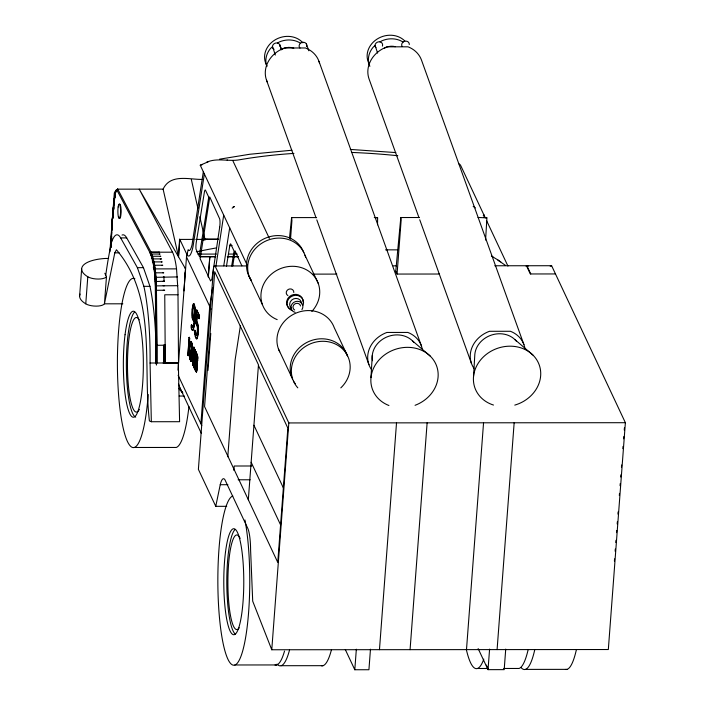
<?xml version="1.0" encoding="UTF-8"?>
<svg xmlns="http://www.w3.org/2000/svg" width="705" height="705" viewBox="0 0 705 705"><rect width="100%" height="100%" fill="white"/><g stroke="black" fill="none" stroke-linecap="round" stroke-linejoin="round"><path stroke-width="1.06" d="M159.304 254.152L160.061 254.02L151.848 254.029C150.817 255.853 149.495 253.13 150.888 252.302C156.466 265.15 156.061 280.705 156.51 294.787L156.915 345.221C156.343 383.996 156.219 356.66 155.884 341.52A93.677 17.678 90 0 0 149.945 286.336L143.459 267.662L126.706 237.902A60.551 11.421 90 0 0 122.027 235.082M156.281 363.022L155.849 294.805C155.497 280.713 155.646 266.005 150.456 252.681M156.404 363.022L156.343 348.596M156.536 363.031L155.99 294.805C155.638 280.661 155.779 265.908 150.579 252.54M156.704 363.031L156.149 294.796C155.796 280.616 155.937 265.82 150.72 252.408M156.871 363.031L156.325 294.796C155.972 280.572 156.113 265.741 150.888 252.302M163.851 362.978L163.71 345.265L165.155 345.212L165.296 362.969L163.199 363.005M164.045 362.978L163.904 345.256M164.265 362.978L164.124 345.238M164.503 362.969L164.362 345.23M164.758 362.969L164.618 345.221M165.023 362.969L164.882 345.221M197.779 359.065L197.488 355.461M185.036 276.422L185.239 272.245M110.676 247.728L110.993 241.991M110.755 247.596L111.055 241.947M110.949 247.517L111.046 245.64M110.976 242.088L111.355 236.316M111.134 241.912L111.76 232.491M111.381 241.85L111.69 236.21M111.54 241.824L111.742 238.07M111.275 236.457L111.663 230.694A120.687 22.771 90 0 1 113.796 204.327M111.443 236.272L111.751 230.65M116.986 189.61A89.13 16.814 90 0 0 115.708 190.747L115.373 191.443L117.735 189.16L163.111 189.125C170.425 173.5 189.09 179.616 202.229 179.422M370.98 377.589L372.266 355.417M473.54 376.444L474.835 354.262A23.159 20.137 -19.8 0 1 491.887 334.928A23.159 20.137 -19.8 0 1 516.518 341.335M163.111 189.125L178.515 256.699L179.581 239.101M183.952 290.918L185.485 268.755L139.211 189.143L172.531 252.196A44.265 8.354 90 0 1 176.541 268.878L177.96 290.204L178.532 362.96L150.068 363.013A93.677 17.678 90 0 0 143.882 286.336L137.396 267.671L120.652 237.902A60.551 11.421 90 0 0 111.478 242.502A192.104 36.246 90 0 0 105.9 274.095L105.75 275.206M233.875 470.376L234.201 466.014L251.729 465.987M79.621 295.985L81.657 268.913M122.846 303.802L104.437 303.82A10.416 3.816 4.3 0 1 96.188 306.129A10.416 3.816 4.3 0 1 85.763 303.829L87.799 276.765A34.95 12.813 4.3 0 1 105.327 258.462L108.614 258.453M104.842 273.276L106.473 276.748L104.437 303.82L114.792 252.848L116.44 249.773C156.977 297.669 142.657 363.41 149.407 420.938L151.337 421.731L179.599 421.705L178.339 362.996M109.892 251.844L114.316 192.95A89.967 16.973 90 0 1 116.008 190.588A89.579 16.902 90 0 1 117.735 189.16L151.046 252.196L172.531 252.196M178.515 256.699L179.819 239.418L193.69 239.409M177.995 370.169L186.719 254.108L179.819 239.418M188.79 350.685L188.279 355.673L187.838 354.738L189.151 337.334L189.724 338.259L188.993 346.111L189.583 338.259L189.151 337.334M188.411 355.673L187.971 354.738L189.284 337.334M188.279 355.673L189.01 347.697M192.95 305.344L193.531 303.925L194.175 303.89C196.66 312.271 195.77 322.308 192.976 330.433L192.28 330.293C190.57 328.16 190.667 321.127 192.853 327.349M191.504 326.847L191.672 324.688M189.654 345.802L190.65 341.396L191.54 342.145L191.39 344.207L190.932 341.352M192.914 354.025L191.002 361.48L190.561 360.546L191.875 343.132L192.447 344.058L191.284 357.655L192.306 344.058L191.875 343.132M191.143 361.48L190.702 360.546L192.007 343.132M196.854 338.691C198.59 333.157 199.039 326.486 196.572 321.083L197.285 314.36L196.783 321.083C199.251 326.486 198.792 333.157 197.065 338.691L196.166 338.717C194.183 335.254 193.311 323.075 196.642 335.642M192.491 364.644L193.672 350.826L192.632 364.644L193.064 365.578L192.632 364.644M195.135 330.433L194.659 334.02M196.633 335.527C197.567 331.597 198.422 326.538 195.708 323.093L196.686 310.068L199.515 315.646L199.286 318.625L197.083 314.36M197.356 333.765L197.488 326.459L195.911 323.093L196.404 316.58M196.563 314.412L196.889 310.068M192.932 365.578L193.91 347.177L194.377 348.164L193.064 365.578M193.575 366.944L194.686 353.884L193.708 366.944L194.122 367.825L193.708 366.944M194.686 351.636L194.994 349.354L195.294 352.641L194.827 351.636M193.99 367.825L195.1 354.765L194.122 367.825M195.162 352.641L195.47 350.359L195.294 352.641M196.387 372.046L197.259 368.6L197.109 362.96L197.4 368.6L196.519 372.046L194.633 369.191L195.937 351.786L197.462 354.888M196.281 372.046L194.765 369.191L196.078 351.786M195.699 361.718C197.365 362.925 197.426 372.778 195.215 368.151L195.831 361.718L195.356 368.151L196.166 369.728M196.651 355.584C197.779 356.836 197.453 364.053 195.84 359.788L196.36 354.694L195.981 359.788L196.792 361.383M199.083 318.625L199.303 315.646L196.686 310.068M196.968 362.96L197.858 360.132M208.283 276.994L209.808 256.673L200.167 256.699M208.319 276.871L209.834 256.726L215.289 256.717M200.899 423.705L209.72 306.384L212.575 287.966M207.993 370.416L210.777 333.403M227.794 456.778L235.056 360.29L240.423 325.622M248.327 499.748L258.471 364.846L214.717 271.725L204.573 406.618L277.761 562.387L287.86 428.12L258.427 365.49M290.531 239.11L291.932 220.498L291.606 217.598L289.447 238.554M494.769 265.767L551.618 265.723L625.379 422.7L608.327 649.525L271.769 649.763L288.821 422.938L215.06 265.961L213.641 266.411L198.387 469.363L215.756 506.322L226.71 506.322M377.527 224.816L377.633 217.678L374.267 217.545M370.469 649.19L368.926 669.741L354.8 669.75L356.342 649.199M439.488 274.025L397.074 274.06L401.127 220.418L400.81 217.528L395.664 272.297M379.466 649.684L396.518 422.859M410.072 649.666L427.124 422.841M485.578 240.07L486.926 217.871L478.034 217.466M466.49 649.622L483.551 422.797M505.732 649.093L504.19 669.644L488.036 669.653L489.587 649.102M497.096 649.605L514.157 422.78M614.399 561.057L614.566 558.871M615.139 551.231L615.306 549.045M615.8 542.498L615.959 540.312M616.54 532.672L616.699 530.495M617.192 523.938L617.36 521.762M617.933 514.121L618.1 511.936M619.325 495.562L619.492 493.377M620.065 485.736L620.233 483.551M620.726 477.003L620.885 474.817M621.457 467.177L621.625 464.992M622.859 448.618L623.017 446.441M623.599 438.801L623.758 436.615M624.251 430.068L624.418 427.882M194.254 318.819C196.36 300.083 190.086 306.428 193.769 318.942L194.465 318.819C196.563 300.083 190.288 306.428 193.972 318.942M192.306 309.848L192.694 306.543M192.342 317.409C193.39 321.709 195.153 322.335 192.923 327.155M193.884 324.556L194.095 323.049M115.021 193.946A120.537 22.745 90 0 0 111.61 230.738A120.37 22.71 90 0 1 114.994 194.042L115.99 190.438M115.585 190.861L115.171 193.769A120.828 22.798 90 0 0 114.007 203.172M203.331 171.756L192.06 244.741A14.021 3.049 -85.6 0 1 188.156 249.702L186.499 256.973L211.042 309.195M215.933 266.296L223.67 215.307M204.353 173.941L193.011 246.618A19.405 4.221 -85.6 0 1 186.966 254.108L186.719 254.108M223.758 265.811L229.689 227.847M232.729 266.067L235.1 250.91L241.85 265.82M231.663 266.049L234.078 251.05L230.835 244.142A3.34 0.731 -85.6 0 0 229.733 245.948L226.446 266.305M190.5 345.406L189.76 347.926L190.403 359.92L189.715 358.73L188.878 347.697M377.157 218.374L377.527 217.545M486.362 218.294L486.732 217.466M215.756 506.322L220.233 484.714A28.015 5.287 90 0 1 224.965 479.797L247.975 528.768A24.19 4.565 90 0 1 250.601 550.041L252.707 601.18L271.769 649.763M191.002 361.48L193.531 350.826M191.284 357.655L193.778 347.177M191.425 357.655L193.91 347.177M190.561 344.304L190.905 343.626L191.249 344.207M190.861 343.723L189.627 347.926L190.271 359.92M160.299 256.329L160.819 256.259L152.597 256.259L151.76 257.149L150.288 253.007M161.41 262.004L162.176 261.899L153.954 261.907C152.439 263.837 151.522 259.378 153.302 258.902L161.524 258.894L160.308 259.132M197.224 362.626L197.867 357.091L195.937 351.786M117.735 189.16L116.933 190.147L150.244 253.183A1.225 1.128 -27.9 0 1 151.046 252.196M189.46 346.287L190.782 341.396M176.541 268.878L155.065 268.896C153.302 270.641 152.632 265.582 154.545 265.247L162.767 265.247L161.542 265.433M193.399 326.618L192.35 327.199L191.496 324.758M197.039 335.131L196.431 335.642L196.025 335.21L194.924 330.433M197.021 361.348L197.347 357.312L196.228 354.694M196.51 369.755L197.003 365.992L196.334 362.775M162.961 272.87L163.736 272.8L155.514 272.809L154.606 273.302L153.214 262.383L150.359 252.839M177.36 276.924L154.968 277.338L154.668 273.214M192.765 330.433C195.567 322.308 196.457 312.271 193.972 303.89L193.32 303.925C192.007 308.605 190.253 318.554 194.078 321.216M115.382 191.284L115.805 190.729M272.491 46.618L270.508 48.478A21.538 18.727 -19.8 0 0 266.922 66.605M375.051 45.464L373.068 47.323A21.538 18.727 -19.8 0 0 369.861 66.349M115.884 190.579L116.422 190.059M115.761 190.896L116.237 190.35M156.131 363.013L155.25 281.542L164.388 281.242L162.961 281.357M116.316 190.2L116.854 189.733M116.184 190.517L117.1 189.76M232.148 208.142L234.368 206.53L233.188 206.741L234.166 206.68M300.004 48.107A3.86 3.358 -19.8 0 1 300.48 43.278L301.317 42.732A3.86 3.358 -19.8 0 1 305.494 42.979A3.86 3.358 -19.8 0 1 306.499 46.574M402.035 46.248A3.86 3.358 -19.8 0 1 403.04 42.124L403.877 41.577A3.86 3.358 -19.8 0 1 409.279 44.538M116.748 189.874L117.418 189.337M483.251 215.563L484.088 215.051M277.426 43.058L279.365 41.947A21.538 18.727 -19.8 0 1 300.356 43.137L300.497 43.261M379.986 41.903L381.925 40.793A21.538 18.727 -19.8 0 1 402.916 41.983L403.066 42.106M155.444 285.886L177.845 285.684M247.296 265.327L200.255 165.217L208.627 161.595M206.45 162.326C217.096 157.453 228.746 161.806 239.559 159.771A264.26 96.849 4.3 0 1 293.959 153.39M550.2 266.173L551.618 265.723M155.99 345.309L165.155 345.212M155.558 290.31L164.706 290.222L163.278 290.248M200.255 165.217L201.974 164.82M227.072 160.017L227.521 160.07M219.59 159.171L249.729 154.263L291.958 150.227M151.064 252.223L159.286 252.196M158.757 252.284L159.295 252.223M163.331 276.994L164.106 276.933M163.163 285.763L164.591 285.692M163.296 363.013L164.265 363.022M168.16 363.005L169.05 362.96M238.211 256.69L227.301 256.699L238.202 256.655M291.606 217.598L316.615 217.581M400.81 217.528L419.299 217.51M120.652 237.902L126.706 237.902M204.908 239.083L218.074 239.074M195.823 239.409L218.506 239.392M114.792 252.848L119.127 252.839M197.752 254.1L216.4 254.082M228.464 254.073L237.241 254.073M199.374 256.682L215.836 256.673M500.762 261.811L497.994 260.198L505.476 265.397M215.06 265.961L246.829 265.935M393.214 265.838L396.474 265.829M526.036 266.19L528.23 266.19M137.396 267.671L143.459 267.662M312.888 274.122L336.823 274.104M555.487 273.945L530.319 273.963L526.459 265.741M143.882 286.336L149.945 286.336M177.986 294.778L164.75 294.787L165.296 362.969L178.532 362.96M191.222 327.931L192.483 330.293M189.151 348.288L190.403 359.92M179.167 396.034L184.366 396.034M288.821 422.938L625.379 422.7M134.382 447.481L176.25 447.455A84.653 15.968 90 0 0 188.958 406.529M238.114 479.788L250.16 479.779M220.233 484.714L227.9 484.705M234.809 664.974L276.668 664.947M281.18 665.705L323.049 665.679M477.4 668.49L488.362 668.481M503.696 668.472L519.039 668.463A84.653 15.968 90 0 0 528.071 649.966M525.445 669.389L567.084 669.362M385.512 249.843L397.594 249.861M350.306 149.425L395.822 152.58M473.795 206.494L473.187 206.433L475.426 207.904M196.73 338.894L195.356 336.285M491.42 256.038L498.303 260.198M491.834 256.267L492.883 256.884M458.814 163.727L460.427 164.961L485.304 217.898M515.082 339.739L532.883 355.02M412.522 340.894L430.323 356.175M191.037 343.626L191.39 344.207M526.891 265.741L530.75 273.963M486.67 220.806L507.935 266.058M395.725 271.178L397.074 274.06M304.983 255.175L318.237 283.384M486.327 665.088L488.045 668.745M478.14 648.591L488.036 669.653M232.976 160.987L269.354 238.405M249.173 276.422L262.427 304.639M278.431 348.913L291.694 377.122M185.098 268.006L185.485 268.755M253.932 425.247L283.366 487.886M197.285 314.36L199.286 318.625M345.318 649.587L354.8 669.75M251.147 462.26L280.581 524.89M194.862 349.354L195.47 350.359M194.554 353.884L195.1 354.765M178.145 375.289L201.78 425.582M179.951 387.856L201.348 433.39M523.921 344.622L421.519 60.154A27.865 24.226 -19.8 0 0 408.028 46.812L387.08 46.83A27.865 24.226 -19.8 0 0 369.094 79.075L418.999 217.686M382.401 46.107A3.86 3.358 -19.8 0 0 380.136 41.921L379.167 41.806A3.86 3.358 -19.8 0 0 375.042 45.226L377.598 53.087M419.739 219.757L471.495 363.542M318.96 61.309L421.361 345.776M306.375 43.983L308.825 50.786M280.017 45.49L281.454 49.473M279.718 44.662L281.515 49.65M280.061 46.371A3.86 3.358 -19.8 0 0 277.576 43.075L276.607 42.952A3.86 3.358 -19.8 0 0 272.474 46.38L275.329 55.06M266.534 80.229L316.06 217.801M316.809 219.872L368.935 364.696M151.804 256.99L152.447 259.722M191.311 179.431L197.867 208.186M199.806 216.708L205.111 239.956A27.028 25.653 -12.8 0 0 202.309 239.991M152.5 259.572L153.655 265.926M154.307 269.275L155.505 285.851M163.842 276.95L164.133 281.26M155.029 277.268L155.25 281.542M155.594 285.816L155.62 290.293M150.068 363.013L151.337 421.731M484 215.122L484.027 217.316M155.734 294.813L156.052 345.291M155.708 290.275L155.646 294.822M182.251 392.341A24.657 22.463 -25.2 0 1 178.762 388.296M112.254 228.755A121.128 22.851 90 0 1 112.359 226.966M112.985 218.145A121.128 22.851 90 0 1 113.117 216.409M113.725 209.605A121.128 22.851 90 0 1 113.893 207.94M115.726 192.58A121.128 22.851 90 0 1 116.008 190.588L115.708 190.747A120.855 22.798 90 0 0 115.426 192.712M182.877 392.985A33.567 30.588 -25.2 0 1 181.784 391.345M180.806 389.636A33.567 30.588 -25.2 0 1 178.638 384.146M106.473 276.748A10.416 3.816 4.3 0 1 98.224 279.057A10.416 3.816 4.3 0 1 87.799 276.765M196.272 251.879A293.509 107.574 4.3 0 1 216.303 247.948M229.936 245.772A293.509 107.574 4.3 0 1 232.068 245.463M204.626 239.541A30.738 27.892 -25.3 0 1 207.561 239.4M117.559 189.24A89.456 16.876 90 0 0 115.849 190.658A121.013 22.833 90 0 0 115.567 192.641M112.104 228.781A121.013 22.833 90 0 1 112.439 223.432M112.826 218.171A121.013 22.833 90 0 1 113.179 213.871M113.567 209.641A121.013 22.833 90 0 1 113.822 207.147M114.254 203.058A121.013 22.833 90 0 1 114.501 200.916M115.021 196.713A121.013 22.833 90 0 1 115.285 194.659M111.963 228.817A120.855 22.798 90 0 1 112.43 221.705M112.694 218.215A120.855 22.798 90 0 1 113.126 213.069M113.434 209.693A120.855 22.798 90 0 1 113.769 206.371M114.122 203.11A120.855 22.798 90 0 1 115.285 193.699M111.857 228.852A120.828 22.798 90 0 1 112.447 220.004M112.58 218.259A120.828 22.798 90 0 1 113.884 204.256M113.919 203.251A120.687 22.771 90 0 1 115.082 193.857M111.584 230.835A120.203 22.675 90 0 1 114.994 194.148M119.198 204.661A7.191 1.357 90 0 1 121.084 212.152A7.191 1.357 90 0 1 118.925 217.034M85.763 303.829A34.95 12.805 4.3 0 1 80.097 294.047M135.721 417.122A52.981 9.993 90 0 1 126.389 367.622A52.981 9.993 90 0 1 134.391 312.271M148.217 394.509A84.653 15.968 90 0 1 128.909 444.168A84.653 15.968 90 0 1 117.691 346.798A84.653 15.968 90 0 1 134.875 278.731M139.37 409.358A47.279 8.918 90 0 1 127.473 365.146A47.279 8.918 90 0 1 139.158 319.823M294.664 309.997A3.86 3.516 -25.2 0 1 294.69 304.049A3.86 3.516 -25.2 0 1 300.524 305.961M287.896 295.589A3.86 3.516 -25.2 0 1 288.363 289.385A3.86 3.516 -25.2 0 1 293.809 292.487M295.28 383.696A29.874 27.222 -25.2 0 1 293.483 380.991M292.496 379.079A29.874 27.222 -25.2 0 1 309.213 341.335A29.874 27.222 -25.2 0 1 347.494 355.875L334.24 327.658A29.874 27.222 -25.2 0 0 295.421 313.355A29.874 27.222 -25.2 0 0 279.709 351.83M297.818 387.847A29.874 27.222 -25.2 0 1 301.81 349.142A29.874 27.222 -25.2 0 1 342.78 349.178A29.874 27.222 -25.2 0 1 340.806 387.882M250.971 280.29A29.874 27.222 -25.2 0 1 266.684 240.643A29.874 27.222 -25.2 0 1 305.618 257.193M250.954 279.621A29.874 27.222 -25.2 0 1 263.379 239.127A29.874 27.222 -25.2 0 1 303.802 252.672M277.18 319.629A29.874 27.222 -25.2 0 1 265.397 281.031A29.874 27.222 -25.2 0 1 308.244 270.87A29.874 27.222 -25.2 0 1 311.848 311.407M290.222 308.896A8.398 7.658 -25.2 0 1 291.227 295.395A8.398 7.658 -25.2 0 1 303.097 302.128M292.601 310.632A8.398 7.658 -25.2 0 1 287.481 301.088A8.398 7.658 -25.2 0 1 297.995 295.562A8.398 7.658 -25.2 0 1 303.124 305.106M291.174 308.059A6.045 5.508 -25.2 0 1 293.615 298.876A6.045 5.508 -25.2 0 1 301.537 303.917M295.104 312.341A6.045 5.508 -25.2 0 1 291.473 305.08A6.045 5.508 -25.2 0 1 299.748 301.775A6.045 5.508 -25.2 0 1 301.943 309.618M388.931 405.507A34.14 29.68 -19.8 0 1 379.607 359.303A34.14 29.68 -19.8 0 1 432.738 358.915A34.14 29.68 -19.8 0 1 415.06 405.313M371.341 369.411A27.865 24.226 -19.8 0 1 386.922 332.452L407.86 332.434A27.865 24.226 -19.8 0 1 422.207 348.816M281.101 49.799A12.866 11.183 -19.8 0 1 293.774 48.187M267.345 82.15A27.865 24.226 -19.8 0 1 284.52 47.984L305.459 47.966A27.865 24.226 -19.8 0 1 319.568 63.309M372.522 360.722A23.159 20.137 -19.8 0 1 386.481 337.14A23.159 20.137 -19.8 0 1 413.958 342.48M274.078 49.332A3.86 3.358 -19.8 0 1 272.518 47.261M266.922 65.653A21.538 18.727 -19.8 0 1 274.598 40.185A21.538 18.727 -19.8 0 1 302.903 42.82M493.482 405.049A34.14 29.68 -19.8 0 1 481.841 358.501A34.14 29.68 -19.8 0 1 535.959 358.642A34.14 29.68 -19.8 0 1 514.782 405.111M369.482 64.499A21.538 18.727 -19.8 0 1 376.699 39.339A21.538 18.727 -19.8 0 1 404.785 40.943M384.375 48.204A12.866 11.183 -19.8 0 1 395.329 46.706M375.915 47.64A3.86 3.358 -19.8 0 1 375.078 46.107M473.901 368.257A27.865 24.226 -19.8 0 1 489.482 331.297L510.42 331.279A27.865 24.226 -19.8 0 1 524.952 348.719M576.346 649.86A84.653 15.968 90 0 1 565.41 669.424M534.716 649.895A84.653 15.968 90 0 1 521.286 667.811M351.654 152.439A261.661 95.898 4.3 0 1 397.796 155.734M483.797 659.131A84.653 15.968 90 0 1 466.366 649.675M235.505 634.271A52.981 9.993 90 0 1 226.799 583.387A52.981 9.993 90 0 1 234.818 529.763M244.935 519.973A84.653 15.968 90 0 1 242.203 652.61A84.653 15.968 90 0 1 218.585 605.895A84.653 15.968 90 0 1 232.791 495.967M284.512 651.103A84.653 15.968 90 0 1 275.003 665.009M239.242 627.776A47.279 8.918 90 0 1 227.909 579.545A47.279 8.918 90 0 1 240.132 538.373M289.508 650.089A84.653 15.968 90 0 1 277.021 664.128M331.368 650.054A84.653 15.968 90 0 1 321.383 665.74M219.696 227.177L211.87 279.392L210.575 280.951L200.123 258.709L209.764 197.003L219.669 218.867A7.085 1.542 -85.6 0 1 219.696 227.177M208.742 197.136L199.251 256.074L196.008 249.173A6.733 1.463 -85.6 0 1 196.272 242.405L204.406 192.042A3.34 0.731 -85.6 0 1 205.499 190.235L208.742 197.136M118.14 206.962A7.191 1.357 90 0 0 119.075 218.427A7.191 1.357 90 0 0 120.476 208.46A7.191 1.357 90 0 0 118.14 206.962M125.049 334.743A52.981 9.993 90 0 0 132.734 417.122A52.981 9.993 90 0 0 142.331 340.92A52.981 9.993 90 0 0 125.049 334.743M225.477 552.235A52.981 9.993 90 0 0 233.161 634.615A52.981 9.993 90 0 0 242.758 558.413A52.981 9.993 90 0 0 225.477 552.235"/></g></svg>
